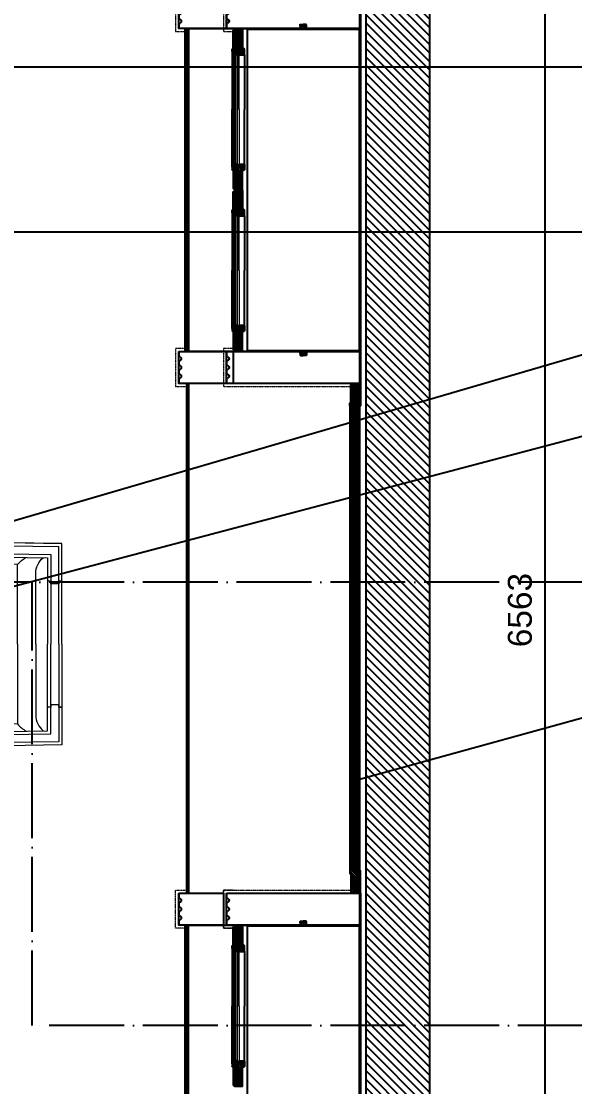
# Model space of a CAD drawing. Header units: inches. Extents: x 274057 to 444617, y 490067 to 635630.
# Drawn here: x 367673 to 369409, y 532412 to 535756 of the extents above; entities that cross this region are included whole.
import ezdxf

# ---------------------------------------------------------------- set-up
doc = ezdxf.new("R2010")
doc.units = ezdxf.units.IN
doc.header["$MEASUREMENT"] = 0
for name, pattern in [('ACAD_ISO04W100', [30, 24, -3, 0, -3]), ('DASHED2', [0.375, 0.25, -0.125]), ('HIDDEN', [0.375, 0.25, -0.125])]:
    doc.linetypes.add(name, pattern=pattern)
for name, color, linetype, lineweight in [('CQ Furniture', 190, 'Continuous', 0), ('CQ section line', 41, 'Continuous', 0), ('Glass', 4, 'Continuous', 0), ('WOOD-HID', 8, 'HIDDEN', 18)]:
    doc.layers.add(name, color=color, linetype=linetype, lineweight=lineweight)
for name, color, linetype in [('CQ Grg Gypsum', 41, 'Continuous'), ('CQ Plaster', 1, 'Continuous'), ('CQ Wall plan', 3, 'Continuous'), ('CQ Wood Section', 60, 'Continuous'), ('CQ_callout', 34, 'Continuous'), ('ID-wall paper', 8, 'Continuous'), ('Layer1', 1, 'Continuous'), ('Layer7', 8, 'Continuous'), ('LIGHT', 4, 'Continuous'), ('WALLS LINE', 5, 'DASHED2'), ('WOOD 02', 32, 'Continuous'), ('Wood SECT', 1, 'Continuous'), ('xref 1st floor$0$CQ Wall hatch_CHB', 8, 'Continuous')]:
    doc.layers.add(name, color=color, linetype=linetype)
doc.styles.get("Standard").update_dxf_attribs({"font": 'arial.ttf'})
doc.dimstyles.new('CQ 50', dxfattribs={"dimscale": 0.5, "dimtxt": 150, "dimasz": 100, "dimexe": 100, "dimexo": 20, "dimgap": 80, "dimtad": 1, "dimdec": 0, "dimzin": 0, "dimdsep": 46, "dimtxsty": 'Standard', "dimblk": 'DOT', "dimcen": 100, "dimclrd": 250, "dimclre": 250, "dimclrt": 3, "dimadec": 0, "dimazin": 0, "dimtfac": 1, "dimtdec": 0, "dimtofl": 0, "dimtmove": 0, "dimatfit": 3, "dimfxl": 3, "dimtolj": 1, "dimtzin": 0, "dimlwd": -1, "dimarcsym": 0})
doc.dimstyles.get("Standard").update_dxf_attribs({"dimtxt": 0.18, "dimasz": 0.18, "dimexe": 0.18, "dimexo": 0.0625, "dimgap": 0.09, "dimtad": 0, "dimtih": 1, "dimtoh": 1, "dimdec": 4, "dimzin": 0, "dimdsep": 46, "dimtxsty": 'Standard', "dimcen": 0.09, "dimadec": 0, "dimazin": 0, "dimtfac": 1, "dimtdec": 4, "dimtofl": 0, "dimtmove": 0, "dimatfit": 3, "dimfxl": 1, "dimtolj": 1, "dimtzin": 0, "dimarcsym": 0})
pattern_1 = [(315, (-192313.762, 866771.664), (3.535533906, 3.535533906), [])]
pattern_2 = [(45, (20118.3853, -75328.2434), (-3.535533906, 3.535533906), [])]
pattern_3 = [(45, (20104.3854, -75328.2434), (-3.535533906, 3.535533906), [])]

# ---------------------------------------------------------------- blocks, each defined once
blk = doc.blocks.new('ff-15 wall plan')
at = {"layer": 'xref 1st floor$0$CQ Wall hatch_CHB'}
h = blk.add_hatch(dxfattribs=at)
h.set_pattern_fill('ANSI31', color=8, scale=150, angle=90)
h.paths.add_polyline_path([(484777.7, 543135.7), (485452.7, 543135.7), (485452.7, 542468.7), (485652.7, 542468.7), (485652.7, 549898.7), (485452.7, 549898.7), (485452.7, 543336), (484456.7, 543336), (484456.7, 542268.7), (484852.7, 542268.7), (484852.7, 542468.7), (484777.7, 542468.7)])
at = {"layer": 'CQ Plaster', "elevation": 0}
blk.add_lwpolyline([(484752.7, 549899.1), (484752.7, 549879.1), (485432.7, 549879.1), (485432.7, 543356), (484436.7, 543356), (484436.7, 542248.7), (485652.7, 542248.7)], dxfattribs=at)
at = {"layer": 'CQ Wall plan'}
for p, q in [((485452.7, 549898.7), (485452.7, 543336, 0)), ((485652.7, 549898.7), (485652.7, 542468.7))]:
    blk.add_line(p, q, dxfattribs=at)
blk = doc.blocks.new('gf-14 section line plan')
at = {"layer": 'Layer1', "linetype": 'ACAD_ISO04W100', "ltscale": 10}
blk.add_line((515934.6, -34235.6, 0), (506509.9, -34235.6, 0), dxfattribs=at)
at = {"layer": 'Layer1', "linetype": 'ACAD_ISO04W100', "ltscale": 10, "elevation": 0}
blk.add_lwpolyline([(515934.6, -35655.3), (513838.9, -35655.3), (513838.9, -34235.6)], dxfattribs=at)
blk = doc.blocks.new('_Dot')
at = {"color": 0, "linetype": 'ByBlock', "lineweight": -2}
blk.add_line((-0.5, 0), (-1, 0), dxfattribs=at)
at = {"color": 0, "linetype": 'ByBlock', "const_width": 0.5}
blk.add_lwpolyline([(-0.25, 0, 1), (0.25, 0, 1)], format="xyb", close=True, dxfattribs=at)
blk = doc.blocks.new('*D625')
at = {"layer": 'CQ Wood Section', "color": 250, "lineweight": -2, "transparency": 16777216}
for p, q in [((368763.9, 537189.2), (369365.8, 537189.2)), ((368763.9, 530626.5), (369365.8, 530626.5))]:
    blk.add_line(p, q, dxfattribs=at)
at = {"layer": 'CQ Wood Section', "color": 250, "transparency": 16777216}
blk.add_line((369315.8, 537139.2), (369315.8, 530676.5), dxfattribs=at)
at = {"layer": 'Defpoints', "color": 0, "transparency": 16777216}
for p in [(368753.9, 537189.2), (368753.9, 530626.5, 0), (369315.8, 530626.5)]:
    blk.add_point(p, dxfattribs=at)
at = {"layer": 'CQ Wood Section', "color": 250, "transparency": 16777216, "xscale": 50, "yscale": 50, "zscale": 50}
for p, rotation in [((369315.8, 537189.2), 90), ((369315.8, 530626.5), 270)]:
    blk.add_blockref('_Dot', p, dxfattribs=dict(at, rotation=rotation))
at = {"layer": 'CQ Wood Section', "color": 3, "transparency": 16777216, "insert": (369237.5, 533907.9), "char_height": 75, "attachment_point": 5, "rotation": 90}
blk.add_mtext('\\A1;6563', dxfattribs=at)
blk = doc.blocks.new('cabinet 80 framed glass door')
at = {"layer": 'Layer7'}
h = blk.add_hatch(dxfattribs=at)
h.set_pattern_fill('ANSI31', color=256, scale=40)
h.set_pattern_definition(pattern_3)
h.paths.add_polyline_path([(352346.8, 505903.2), (352339.8, 505903.2, 0.414214), (352336.8, 505900.2), (352336.8, 505897.2), (352346.8, 505897.2), (352346.8, 505886.7), (352356.8, 505886.7), (352356.8, 505897.2), (352356.8, 505900.2, 0.414214), (352353.8, 505903.2)])
h = blk.add_hatch(dxfattribs=at)
h.set_pattern_fill('ANSI31', color=256, scale=40)
h.set_pattern_definition(pattern_3)
h.paths.add_polyline_path([(352702.5, 505903.2, 0.414214), (352699.5, 505900.2), (352699.5, 505897.2), (352699.5, 505886.7), (352709.5, 505886.7), (352709.5, 505897.2), (352719.5, 505897.2), (352719.5, 505900.2, 0.414214), (352716.5, 505903.2), (352709.5, 505903.2)])
h = blk.add_hatch(dxfattribs=at)
h.set_pattern_fill('ANSI31', color=256, scale=40)
h.set_pattern_definition(pattern_2)
h.paths.add_polyline_path([(352338.8, 505867.2), (352338.8, 505864.2), (352346.8, 505864.2), (352346.8, 505868.2, 0.414214), (352350.8, 505872.2), (352353.8, 505872.2, -0.414214), (352356.8, 505875.2), (352356.8, 505880.7), (352346.8, 505880.7), (352346.8, 505886.7), (352346.8, 505897.2), (352336.8, 505897.2), (352276.8, 505897.2), (352276.8, 505871.2, -0.397359), (352280.8, 505867.2)])
h = blk.add_hatch(dxfattribs=at)
h.set_pattern_fill('ANSI31', color=256, scale=40)
h.set_pattern_definition(pattern_2)
h.paths.add_polyline_path([(352775.5, 505867.2, -0.397359), (352779.5, 505871.2), (352779.5, 505897.2), (352709.5, 505897.2), (352709.5, 505886.7), (352709.5, 505880.7), (352699.5, 505880.7), (352699.5, 505875.2, -0.414214), (352702.5, 505872.2), (352705.5, 505872.2, 0.414214), (352709.5, 505868.2), (352709.5, 505864.2), (352717.5, 505864.2), (352717.5, 505867.2)])
at = {"color": 8, "elevation": 0.1}
for points in [[(352356.8, 505903), (352528.1, 505903)], [(352699.5, 505903), (352528.1, 505903)], [(352346.8, 505868.2), (352528.1, 505868.2)], [(352353.8, 505872.2), (352528.1, 505872.2)], [(352356.8, 505875.2), (352528.1, 505875.2)], [(352699.5, 505875.2), (352528.1, 505875.2)], [(352702.5, 505872.2), (352528.1, 505872.2)], [(352709.5, 505868.2), (352528.1, 505868.2)], [(352346.8, 505864.2), (352528.1, 505864.2)], [(352709.5, 505864.2), (352528.1, 505864.2)]]:
    blk.add_lwpolyline(points, dxfattribs=at)
at = {"layer": 'Glass', "color": 4, "elevation": 0.1}
for points in [[(352528.1, 505886.7), (352349.4, 505886.7), (352349.4, 505880.7), (352528.1, 505880.7)], [(352528.1, 505886.7), (352706.8, 505886.7), (352706.8, 505880.7), (352528.1, 505880.7)]]:
    blk.add_lwpolyline(points, dxfattribs=at)
at = {"layer": 'Wood SECT', "elevation": 0.1}
for points in [[(352346.8, 505886.7), (352356.8, 505886.7), (352356.8, 505897.2), (352356.8, 505900.2, 0.414214), (352353.8, 505903.2), (352346.8, 505903.2), (352339.8, 505903.2, 0.414214), (352336.8, 505900.2), (352336.8, 505897.2), (352346.8, 505897.2), (352346.8, 505886.7), (352356.8, 505886.7)], [(352709.5, 505886.7), (352699.5, 505886.7), (352699.5, 505897.2), (352699.5, 505900.2, -0.414214), (352702.5, 505903.2), (352709.5, 505903.2), (352716.5, 505903.2, -0.414214), (352719.5, 505900.2), (352719.5, 505897.2), (352709.5, 505897.2), (352709.5, 505886.7), (352699.5, 505886.7)]]:
    blk.add_lwpolyline(points, format="xyb", dxfattribs=at)
for points in [[(352356.8, 505880.7), (352356.8, 505875.2, 0.414214), (352353.8, 505872.2), (352350.8, 505872.2, -0.414214), (352346.8, 505868.2), (352346.8, 505864.2), (352338.8, 505864.2), (352338.8, 505867.2), (352280.8, 505867.2, 0.397359), (352276.8, 505871.2), (352276.8, 505897.2), (352346.8, 505897.2), (352346.8, 505886.7), (352346.8, 505886.7), (352346.8, 505880.7)], [(352699.5, 505880.7), (352699.5, 505875.2, -0.414214), (352702.5, 505872.2), (352705.5, 505872.2, 0.414214), (352709.5, 505868.2), (352709.5, 505864.2), (352717.5, 505864.2), (352717.5, 505867.2), (352775.5, 505867.2, -0.397359), (352779.5, 505871.2), (352779.5, 505897.2), (352709.5, 505897.2), (352709.5, 505886.7), (352709.5, 505886.7), (352709.5, 505880.7)]]:
    blk.add_lwpolyline(points, format="xyb", close=True, dxfattribs=at)
blk = doc.blocks.new('Hera-LED-IN Stick FR')
at = {"layer": 'LIGHT'}
for points in [[(279110.6, -180998.9), (279110.6, -180998), (279110.4, -180998), (279110.4, -180997), (279110.6, -180997), (279110.6, -180994.5, -0.409431), (279111.3, -180993.8), (279120.3, -180993.8)], [(279129.9, -180998.9), (279129.9, -180998), (279130.1, -180998), (279130.1, -180997), (279129.9, -180997), (279129.9, -180994.5, 0.409431), (279129.2, -180993.8), (279120.3, -180993.8)], [(279110.5, -181005.7), (279110.5, -180999.9, -0.315372), (279112.3, -180997.3), (279116.6, -180997.3), (279116.6, -180999.6, 0.430061), (279117.2, -181000.2), (279121.7, -181000.2, 1), (279121.7, -180998.7), (279119.1, -180998.7, -0.431722), (279118.6, -180998.2), (279118.6, -180997.3), (279128, -180997.3), (279128.3, -180997.3, -0.315372), (279130.1, -180999.9), (279130.1, -181005.7)], [(279111.8, -180997.5), (279111.8, -180995.8), (279111.4, -180995.8), (279111.4, -180995.4, -0.418441), (279111.8, -180995), (279116, -180994.9), (279116, -180996.1, 1), (279116.7, -180996.1), (279116.7, -180994.9), (279120.3, -180994.9)], [(279128.8, -180997.5), (279128.8, -180995.8), (279129.1, -180995.8), (279129.1, -180995.4, 0.418441), (279128.7, -180995), (279124.6, -180994.9), (279124.6, -180996.1, -1), (279123.8, -180996.1), (279123.8, -180994.9), (279120.3, -180994.9)]]:
    blk.add_lwpolyline(points, format="xyb", dxfattribs=at)
blk.add_lwpolyline([(279111.9, -181006.8), (279128.7, -181006.8), (279132.3, -181006.5), (279132.3, -181005.7), (279108.3, -181005.7), (279108.3, -181006.5), (279111.9, -181006.8)], close=True, dxfattribs=at)
for centre in [(279112.7, -181002.6), (279127.8, -181002.6)]:
    blk.add_circle(centre, 0.999, dxfattribs=at)
blk = doc.blocks.new('FF-15 Cabinet plan A rev')
at = {"layer": 'Layer7'}
h = blk.add_hatch(dxfattribs=at)
h.set_pattern_fill('ANSI31', color=256, scale=40, angle=-90)
h.set_pattern_definition(pattern_1)
edge = h.paths.add_edge_path()
edge.add_arc((388884.6, 534525.7), 4.03, 119.3037, 299.3007)
edge.add_arc((388884.6, 534525.7), 4.03, 119.3007, 299.3037, ccw=False)
edge = h.paths.add_edge_path()
edge.add_line((388881.6, 534543.3), (388882.6, 534543.3))
edge.add_arc((388886.6, 534543.3), 4, 180, 270)
edge.add_line((388886.6, 534539.3), (388886.6, 534536.3))
edge.add_arc((388886.6, 534533.3), 3, 0, 90, ccw=False)
edge.add_line((388889.6, 534533.3), (388895.2, 534533.3))
edge.add_line((388895.2, 534533.3), (388895.2, 534543.3))
edge.add_line((388895.2, 534543.3), (388911.6, 534543.3))
edge.add_line((388911.6, 534543.3), (388911.6, 534613.3))
edge.add_line((388911.6, 534613.3), (388885.6, 534613.3))
edge.add_arc((388881.5, 534613.4), 4.12, 271.6583, 358.3417, ccw=False)
edge.add_line((388881.6, 534609.3), (388881.6, 534543.3))
h = blk.add_hatch(dxfattribs=at)
h.set_pattern_fill('ANSI31', color=256, scale=20)
h.set_pattern_definition([(45, (-118919.725, 888474.9752), (-1.767766953, 1.767766953), [])])
h.paths.add_polyline_path([(388895.2, 533083.3), (388901.2, 533083.3), (388908.6, 533083.3), (388908.6, 534543.3), (388895.2, 534543.3)])
h = blk.add_hatch(dxfattribs=at)
h.set_pattern_fill('ANSI31', color=256, scale=40, angle=-90)
h.set_pattern_definition(pattern_1)
edge = h.paths.add_edge_path()
edge.add_arc((388884.6, 533100.8), 4.03, 60.6993, 240.6963, ccw=False)
edge.add_arc((388884.6, 533100.8), 4.03, 60.6963, 240.6993)
edge = h.paths.add_edge_path()
edge.add_line((388881.6, 533083.3), (388882.6, 533083.3))
edge.add_arc((388886.6, 533083.3), 4, 90, 180, ccw=False)
edge.add_line((388886.6, 533087.3), (388886.6, 533090.3))
edge.add_arc((388886.6, 533093.3), 3, 270, 360)
edge.add_line((388889.6, 533093.3), (388895.2, 533093.3))
edge.add_line((388895.2, 533093.3), (388895.2, 533083.3))
edge.add_line((388895.2, 533083.3), (388911.6, 533083.3))
edge.add_line((388911.6, 533083.3), (388911.6, 533013.3))
edge.add_line((388911.6, 533013.3), (388885.6, 533013.3))
edge.add_arc((388881.5, 533013.1), 4.12, 1.6583, 88.3417)
edge.add_line((388881.6, 533017.3), (388881.6, 533083.3))
at = {"color": 8, "elevation": 0}
for points in [[(388878.6, 534543.3), (388878.6, 533083.3)], [(388882.6, 534543.3), (388882.6, 533083.3)], [(388886.6, 534536.3), (388886.6, 533090.3)], [(388889.6, 534533.3), (388889.6, 533093.3)]]:
    blk.add_lwpolyline(points, dxfattribs=at)
at = {"layer": 'Glass', "elevation": 0}
blk.add_lwpolyline([(388892.2, 534433.3), (388895.2, 534433.3), (388895.2, 533193.3), (388892.2, 533193.3), (388889.2, 533208.3), (388889.2, 534418.3)], close=True, dxfattribs=at)
at = {"layer": 'WOOD 02'}
for p, q in [((388365.6, 535727.6, 0), (388365.6, 534713.3, 0)), ((388368.6, 535727.6, 0), (388368.6, 534713.3, 0)), ((388371.6, 535727.6, 0), (388371.6, 534713.3, 0)), ((388365.6, 534613.3, 0), (388365.6, 533013.3, 0)), ((388368.6, 534613.3, 0), (388368.6, 533013.3, 0)), ((388371.6, 534613.3, 0), (388371.6, 533013.3, 0)), ((388365.6, 531898.9, 0), (388365.6, 532913.3, 0)), ((388368.6, 531898.9, 0), (388368.6, 532913.3, 0)), ((388371.6, 531898.9, 0), (388371.6, 532913.3, 0))]:
    blk.add_line(p, q, dxfattribs=at)
at = {"layer": 'WOOD 02', "elevation": 0}
for points in [[(388341.6, 535827.6), (388491.6, 535827.6), (388491.6, 535727.6), (388341.6, 535727.6)], [(388491.6, 535827.6), (388911.6, 535827.6), (388911.6, 535727.6), (388491.6, 535727.6)], [(388911.6, 535727.6), (388911.6, 534713.3), (388361.6, 534713.3), (388361.6, 535727.6)], [(388908.6, 535724.6), (388555.8, 535724.6), (388555.8, 534716.3), (388908.6, 534716.3)], [(388341.6, 534713.3), (388511.6, 534713.3), (388511.6, 534613.3), (388341.6, 534613.3)], [(388491.6, 534713.3), (388911.6, 534713.3), (388911.6, 534613.3), (388491.6, 534613.3)], [(388341.6, 533013.3), (388481.6, 533013.3), (388481.6, 532913.3), (388341.6, 532913.3)], [(388491.6, 533013.3), (388911.6, 533013.3), (388911.6, 532913.3), (388491.6, 532913.3)], [(388911.6, 532913.3), (388911.6, 531898.9), (388361.6, 531898.9), (388361.6, 532913.3)], [(388908.6, 532910.3), (388555.8, 532910.3), (388555.8, 531901.9), (388908.6, 531901.9)]]:
    blk.add_lwpolyline(points, close=True, dxfattribs=at)
at = {"layer": 'Wood SECT', "elevation": 0}
for points in [[(388341.6, 535827.6), (388341.6, 535812.6, -1), (388341.6, 535797.6), (388341.6, 535785.1, -1), (388341.6, 535770.1), (388341.6, 535757.6, -1), (388341.6, 535742.6), (388341.6, 535727.6)], [(388491.6, 535827.6), (388491.6, 535812.6, -1), (388491.6, 535797.6), (388491.6, 535785.1, -1), (388491.6, 535770.1), (388491.6, 535757.6, -1), (388491.6, 535742.6), (388491.6, 535727.6)], [(388341.6, 534713.3), (388341.6, 534698.3, -1), (388341.6, 534683.3), (388341.6, 534670.8, -1), (388341.6, 534655.8), (388341.6, 534643.3, -1), (388341.6, 534628.3), (388341.6, 534613.3)], [(388491.6, 534713.3), (388491.6, 534698.3, -1), (388491.6, 534683.3), (388491.6, 534670.8, -1), (388491.6, 534655.8), (388491.6, 534643.3, -1), (388491.6, 534628.3), (388491.6, 534613.3)], [(388341.6, 533013.3), (388341.6, 532998.3, -1), (388341.6, 532983.3), (388341.6, 532970.8, -1), (388341.6, 532955.8), (388341.6, 532943.3, -1), (388341.6, 532928.3), (388341.6, 532913.3)], [(388491.6, 533013.3), (388491.6, 532998.3, -1), (388491.6, 532983.3), (388491.6, 532970.8, -1), (388491.6, 532955.8), (388491.6, 532943.3, -1), (388491.6, 532928.3), (388491.6, 532913.3)]]:
    blk.add_lwpolyline(points, format="xyb", dxfattribs=at)
for points in [[(388895.2, 534533.3), (388889.6, 534533.3, 0.414214), (388886.6, 534536.3), (388886.6, 534539.3, -0.414214), (388882.6, 534543.3), (388878.6, 534543.3), (388878.6, 534551.3), (388881.6, 534551.3), (388881.6, 534609.3, 0.397359), (388885.6, 534613.3), (388911.6, 534613.3), (388911.6, 534543.3), (388901.2, 534543.3), (388901.2, 534543.3), (388895.2, 534543.3)], [(388895.2, 533093.3), (388889.6, 533093.3, -0.414214), (388886.6, 533090.3), (388886.6, 533087.3, 0.414214), (388882.6, 533083.3), (388878.6, 533083.3), (388878.6, 533075.3), (388881.6, 533075.3), (388881.6, 533017.3, -0.397359), (388885.6, 533013.3), (388911.6, 533013.3), (388911.6, 533083.3), (388901.2, 533083.3), (388901.2, 533083.3), (388895.2, 533083.3)]]:
    blk.add_lwpolyline(points, format="xyb", close=True, dxfattribs=at)
for points in [[(388895.2, 533083.3), (388895.2, 534543.3)], [(388908.6, 533083.3), (388908.6, 534543.3)]]:
    blk.add_lwpolyline(points, dxfattribs=at)
at = {"layer": 'WOOD-HID', "elevation": 0}
for points in [[(388361.6, 535837.6), (388331.6, 535837.6), (388331.6, 535717.6), (388361.6, 535717.6)], [(388511.6, 535837.6), (388481.6, 535837.6), (388481.6, 535717.6), (388511.6, 535717.6)], [(388361.6, 534723.3), (388331.6, 534723.3), (388331.6, 534603.3), (388361.6, 534603.3)], [(388511.6, 534723.3), (388481.6, 534723.3), (388481.6, 534603.3), (388881.6, 534603.3)], [(388361.6, 532903.3), (388331.6, 532903.3), (388331.6, 533023.3), (388361.6, 533023.3)], [(388511.6, 532903.3), (388481.6, 532903.3), (388481.6, 533023.3), (388881.6, 533023.3)], [(388511.6, 533023.3), (388481.6, 533023.3), (388481.6, 532903.3), (388511.6, 532903.3)]]:
    blk.add_lwpolyline(points, dxfattribs=at)
at = {"layer": 'CQ Grg Gypsum', "rotation": 270}
for p in [(-117355.4, 888001.4, -0.1), (-117355.4, 887495.7, -0.1), (-117355.4, 885187.1, -0.1)]:
    blk.add_blockref('cabinet 80 framed glass door', p, dxfattribs=at)
at = {"layer": 'WALLS LINE', "color": 1, "xscale": -1}
for p in [(667852.5, 716733.4, 0), (667852.5, 713919, 0)]:
    blk.add_blockref('Hera-LED-IN Stick FR', p, dxfattribs=at)
at = {"layer": 'WALLS LINE', "color": 1, "rotation": 180}
blk.add_blockref('Hera-LED-IN Stick FR', (667852.5, 353707.6, 0), dxfattribs=at)
blk = doc.blocks.new('taillardat orgeval 10')
at = {"color": 0, "lineweight": 0, "ltscale": 1000}
for p, q in [((73712.9, 667.4), (73702.9, 667.4)), ((73712.9, 271.9), (73702.9, 271.9))]:
    blk.add_line(p, q, dxfattribs=at)
for points in [[(74176, 770), (74176, 792.5, 0.166143), (74155.4, 801.5, 0.039752), (74026, 804.8, 0.039752), (73896.7, 797.6, 0.15546), (73876, 787.9), (73876, 752.9)], [(74176, 770.4), (74176.6, 747.9, -0.166143), (74156.3, 738.3, -0.039752), (74027, 731.2, -0.039752), (73897.6, 734.6, -0.11911), (73876.1, 742.9), (73876, 777.9)], [(73784.9, 469.6), (73784.9, 692.2, 0.228358), (73761.7, 741.2, 0.228358)], [(73842.3, 469.6), (73842.3, 719.6, 0.110295), (73815.2, 742, 0.110295)], [(74308.8, 749.6, 0.346989), (74321.1, 726.7, -0.288255), (74360.6, 660), (74360.6, 469.6)], [(73842.3, 719.7, -0.009219), (74307, 728.5, -0.296675), (74352.6, 660.1), (74352.6, 469.7)], [(73784.9, 469.6), (73784.9, 247, -0.228358), (73761.7, 198.1, -0.228358)], [(73842.3, 469.6), (73842.3, 219.6, -0.110295), (73815.2, 197.2, -0.110295)], [(73842.3, 219.6, 0.009219), (74307, 210.8, 0.296675), (74352.6, 279.1), (74352.6, 469.6)], [(74308.8, 189.6, -0.346989), (74321.1, 212.6, 0.288255), (74360.6, 279.2), (74360.6, 469.6)], [(74176, 168.9), (74176.6, 191.4, 0.166143), (74156.3, 201, 0.039752), (74027, 208.1, 0.039752), (73897.6, 204.7, 0.11911), (73876.1, 196.3), (73876, 161.3)], [(74176, 169.3), (74176, 146.7, -0.166143), (74155.4, 137.7, -0.039752), (74026, 134.5, -0.039752), (73896.7, 141.7, -0.15546), (73876, 151.3), (73876, 186.3)]]:
    blk.add_lwpolyline(points, format="xyb", dxfattribs=at)
for points in [[(73702.9, 469.6), (73702.9, 785.3), (73876, 787.9)], [(73712.9, 469.6), (73713.1, 775.5), (73876, 777.9)], [(74175.9, 782.5), (74315.6, 784.6)], [(74315.6, 759.6), (74315.6, 749.6), (74176, 747.5), (74176, 792.5), (74315.6, 794.6), (74315.6, 784.6)], [(74315.6, 794.6), (74315.6, 784.6), (74307.6, 784.6), (74307.6, 759.6), (74315.6, 759.6), (74315.6, 749.6)], [(73876, 752.9), (73737.9, 750.8), (73737.9, 469.6)], [(73876.1, 742.9), (73747.9, 741), (73747.9, 469.6)], [(74315.6, 759.6), (74175.9, 757.5)], [(73702.9, 667.4), (73712.9, 667.4), (73712.9, 659.4), (73737.9, 659.4), (73737.9, 667.4), (73747.9, 667.4)], [(73702.9, 469.6), (73702.9, 154), (73876, 151.3)], [(73712.9, 469.6), (73713.1, 163.8), (73876, 161.3)], [(73876, 186.3), (73737.9, 188.4), (73737.9, 469.6)], [(73876.1, 196.3), (73747.9, 198.3), (73747.9, 469.6)], [(73702.9, 271.9), (73712.9, 271.9), (73712.9, 279.9), (73737.9, 279.9), (73737.9, 271.9), (73747.9, 271.9)], [(74315.6, 179.6), (74175.9, 181.8)], [(74315.6, 179.6), (74315.6, 189.6), (74176, 191.8), (74176, 146.8), (74315.6, 144.6), (74315.6, 154.6)], [(74315.6, 144.6), (74315.6, 154.6), (74307.6, 154.6), (74307.6, 179.6), (74315.6, 179.6), (74315.6, 189.6)], [(74175.9, 156.8), (74315.6, 154.6)]]:
    blk.add_lwpolyline(points, dxfattribs=at)

msp = doc.modelspace()

# ---------------------------------------------------------------- block references
at = {"layer": 'CQ Furniture', "rotation": 180}
msp.add_blockref('taillardat orgeval 10', (441503, 534270.3), dxfattribs=at)
at = {"layer": 'CQ Furniture', "xscale": -1}
msp.add_blockref('taillardat orgeval 10', (441503, 533331.1), dxfattribs=at)
at = {"layer": 'CQ Grg Gypsum'}
msp.add_blockref('FF-15 Cabinet plan A rev', (-20174.7, 6, 0), dxfattribs=at)
at = {"layer": 'CQ section line', "xscale": 0.9800000000000004, "yscale": 0.9800000000000004, "zscale": 0.9800000000000004}
msp.add_blockref('gf-14 section line plan', (-135856, 567546.6, 0), dxfattribs=at)
at = {"layer": 'ID-wall paper'}
msp.add_blockref('ff-15 wall plan', (-116698.8, -12709.4, 0), dxfattribs=at)

# ---------------------------------------------------------------- dimensions: what is measured, and where the dimension line sits
at = {"layer": 'CQ Wood Section'}
dim = msp.add_linear_dim(base=(369315.8, 530626.5), p1=(368753.9, 537189.2), p2=(368753.9, 530626.5, 0), angle=90, dimstyle='CQ 50', override={"dimtmove": 1}, dxfattribs=at)
dim.commit()
dim.dimension.update_dxf_attribs({"geometry": '*D625', "text_midpoint": (369237.5, 533907.9)})

# ---------------------------------------------------------------- leaders
at = {"layer": 'CQ_callout'}
for points in [[(362321.4, 534228.5), (366233.6, 535613.4), (370514.5, 535613.4)], [(362993.9, 534107.8), (366810.4, 535095), (370514.5, 535095)], [(366384.9, 533819.1), (370061.7, 534892.6), (370514.5, 534892.6)], [(366796.3, 533758.2), (370061.7, 534620), (370514.5, 534620)], [(368714.9, 533372.5), (370061.7, 533742.9), (370514.5, 533742.9)]]:
    msp.add_leader(points, dimstyle='Standard', override={"dimasz": 10, "dimldrblk": 'Dot', "dimfxl": 0.1, "dimarcsym": 2}, dxfattribs=at)

doc.saveas('drawing.dxf')
